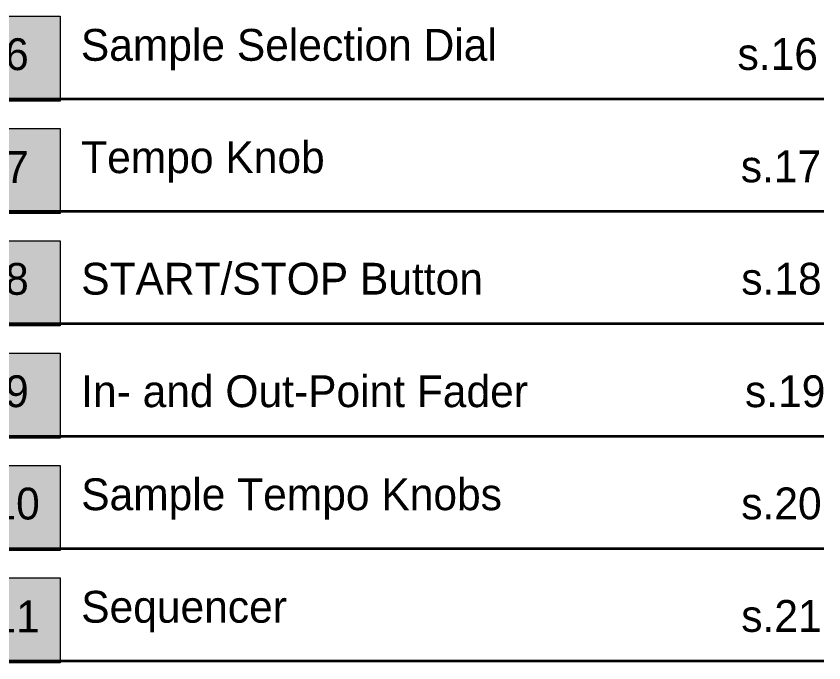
# Model space of a CAD drawing. Header units: inches. Extents: x 25 to 188, y -279 to -12.
# Drawn here: x 109 to 185.1, y -180.5 to -119.5 of the extents above; entities that cross this region are included whole.
import ezdxf

# ---------------------------------------------------------------- set-up
doc = ezdxf.new("R2010")
doc.units = ezdxf.units.IN
doc.header["$MEASUREMENT"] = 0
doc.layers.add('front panel', color=7, linetype='Continuous')

# ---------------------------------------------------------------- blocks, each defined once
blk = doc.blocks.new('block 5')
at = {"layer": 'front panel', "true_color": 0x1c1c1b}
h = blk.add_hatch(color=250, dxfattribs=at)
h.dxf.hatch_style = 2
h.paths.add_polyline_path([(113.112, -127.549), (105.112, -127.549), (105.112, -119.549), (113.112, -119.549)])
h = blk.add_hatch(color=250, dxfattribs=at)
h.dxf.hatch_style = 2
h.paths.add_polyline_path([(113.112, -138.132), (105.112, -138.132), (105.112, -130.132), (113.112, -130.132)])
h = blk.add_hatch(color=250, dxfattribs=at)
h.dxf.hatch_style = 2
h.paths.add_polyline_path([(113.112, -148.715), (105.112, -148.715), (105.112, -140.715), (113.112, -140.715)])
h = blk.add_hatch(color=250, dxfattribs=at)
h.dxf.hatch_style = 2
h.paths.add_polyline_path([(113.112, -159.299), (105.112, -159.299), (105.112, -151.299), (113.112, -151.299)])
h = blk.add_hatch(color=250, dxfattribs=at)
h.dxf.hatch_style = 2
h.paths.add_polyline_path([(113.112, -169.882), (105.112, -169.882), (105.112, -161.882), (113.112, -161.882)])
h = blk.add_hatch(color=250, dxfattribs=at)
h.dxf.hatch_style = 2
h.paths.add_polyline_path([(113.112, -180.465), (105.112, -180.465), (105.112, -172.465), (113.112, -172.465)])
at = {"layer": 'front panel', "lineweight": 0}
for points in [[(113.112, -127.549), (105.112, -127.549), (105.112, -119.549), (113.112, -119.549), (113.112, -127.549)], [(113.112, -138.132), (105.112, -138.132), (105.112, -130.132), (113.112, -130.132), (113.112, -138.132)], [(113.112, -148.715), (105.112, -148.715), (105.112, -140.715), (113.112, -140.715), (113.112, -148.715)], [(113.112, -159.299), (105.112, -159.299), (105.112, -151.299), (113.112, -151.299), (113.112, -159.299)], [(113.112, -169.882), (105.112, -169.882), (105.112, -161.882), (113.112, -161.882), (113.112, -169.882)], [(113.112, -180.465), (105.112, -180.465), (105.112, -172.465), (113.112, -172.465), (113.112, -180.465)]]:
    blk.add_lwpolyline(points, dxfattribs=at)
at = {"layer": 'front panel', "color": 250, "true_color": 0x1c1c1b, "char_height": 2.9972, "attachment_point": 7}
for s, insert in [('\\fAkzidenz-Grotesk BQ Medium|b0|i0|c0|p34;\\W1;Sample Selection Dial', (115.063, -124.655)), ('\\fAkzidenz-Grotesk BQ Medium|b0|i0|c0|p34;\\W1;Tempo Knob', (115.095, -135.238)), ('\\fAkzidenz-Grotesk BQ Medium|b0|i0|c0|p34;\\W1;START/STOP Button', (115.095, -145.821)), ('\\fAkzidenz-Grotesk BQ Medium|b0|i0|c0|p34;\\W1;In- and Out-Point Fader', (115.095, -156.421)), ('\\fAkzidenz-Grotesk BQ Medium|b0|i0|c0|p34;\\W1;Sample Tempo Knobs', (115.095, -166.988)), ('\\fAkzidenz-Grotesk BQ Medium|b0|i0|c0|p34;\\W1;Sequencer', (115.095, -177.588))]:
    blk.add_mtext(s, dxfattribs=dict(at, insert=insert))
at = {"layer": 'front panel', "color": 18, "true_color": 0x000000, "char_height": 2.9972, "attachment_point": 7}
for s, insert in [('\\fAkzidenz-Grotesk BQ Medium|b0|i0|c0|p34;\\W1;6', (107.922, -124.672)), ('\\fAkzidenz-Grotesk BQ Medium|b0|i0|c0|p34;\\W1;7', (107.922, -135.255)), ('\\fAkzidenz-Grotesk BQ Medium|b0|i0|c0|p34;\\W1;8', (107.922, -145.838)), ('\\fAkzidenz-Grotesk BQ Medium|b0|i0|c0|p34;\\W1;9', (107.922, -156.422)), ('\\fAkzidenz-Grotesk BQ Medium|b0|i0|c0|p34;\\W1;10', (106.732, -167.005)), ('\\fAkzidenz-Grotesk BQ Medium|b0|i0|c0|p34;\\W1;11', (106.732, -177.588))]:
    blk.add_mtext(s, dxfattribs=dict(at, insert=insert))
blk = doc.blocks.new('block 6')
at = {"layer": 'front panel', "color": 250, "lineweight": 35, "true_color": 0x1c1c1b}
for points in [[(105.704, -127.332), (185.09, -127.332)], [(105.704, -137.932), (185.09, -137.932)], [(105.704, -148.499), (185.09, -148.499)], [(105.704, -159.099), (185.09, -159.099)], [(105.704, -169.682), (185.09, -169.682)], [(105.704, -180.282), (185.09, -180.282)]]:
    blk.add_lwpolyline(points, dxfattribs=at)
at = {"layer": 'front panel', "color": 250, "true_color": 0x1c1c1b, "char_height": 2.9972, "attachment_point": 7}
for s, insert in [('\\fAkzidenz-Grotesk BQ Medium|b0|i0|c0|p34;\\W1;s.16', (176.957, -124.655)), ('\\fAkzidenz-Grotesk BQ Medium|b0|i0|c0|p34;\\W1;s.17', (177.265, -135.238)), ('\\fAkzidenz-Grotesk BQ Medium|b0|i0|c0|p34;\\W1;s.18', (177.307, -145.821)), ('\\fAkzidenz-Grotesk BQ Medium|b0|i0|c0|p34;\\W1;s.19', (177.658, -156.421)), ('\\fAkzidenz-Grotesk BQ Medium|b0|i0|c0|p34;\\W1;s.20', (177.307, -166.988)), ('\\fAkzidenz-Grotesk BQ Medium|b0|i0|c0|p34;\\W1;s.21', (177.307, -177.588))]:
    blk.add_mtext(s, dxfattribs=dict(at, insert=insert))

msp = doc.modelspace()

# ---------------------------------------------------------------- block references
at = {"layer": 'front panel'}
for name in ['block 5', 'block 6']:
    msp.add_blockref(name, (0, 0), dxfattribs=at)

doc.saveas('drawing.dxf')
